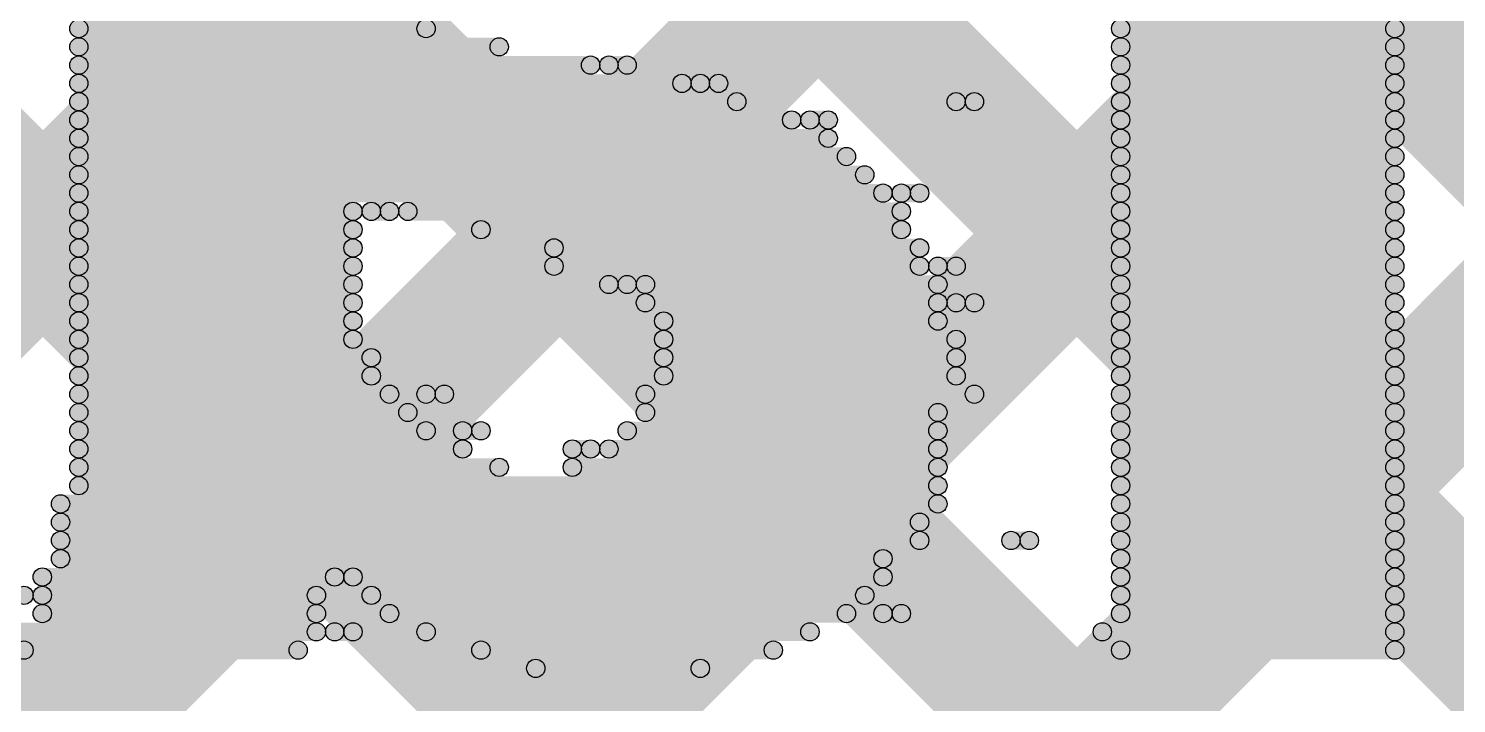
# Model space of a CAD drawing. Header units: millimetres. Extents: x 0 to 5.55, y 0 to 1.02.
# Drawn here: x 3.7992 to 3.8774, y 0.4141 to 0.451 of the extents above; entities that cross this region are included whole.
import ezdxf

# ---------------------------------------------------------------- set-up
doc = ezdxf.new("R2010")
doc.units = ezdxf.units.MM
doc.header["$MEASUREMENT"] = 0
for name, color, linetype in [('BottomLayer', 5, 'Continuous'), ('BottomOverlay', 54, 'Continuous'), ('TopLayer', 1, 'Continuous')]:
    doc.layers.add(name, color=color, linetype=linetype)

msp = doc.modelspace()

# ---------------------------------------------------------------- hatches: boundary and pattern name
at = {"layer": 'BottomLayer'}
for points in [[(3.27028, 0.992172), (3.275937, 0.997828), (3.976437, 0.297328), (3.97078, 0.291672)], [(3.298564, 0.992172), (3.304221, 0.997828), (4.004721, 0.297328), (3.999064, 0.291672)], [(3.326848, 0.992172), (3.332505, 0.997828), (4.033005, 0.297328), (4.027348, 0.291672)], [(3.657576, 0.291672), (3.651919, 0.297328), (4.352419, 0.997828), (4.358076, 0.992172)], [(3.68586, 0.291672), (3.680203, 0.297328), (4.380703, 0.997828), (4.38636, 0.992172)], [(3.714144, 0.291672), (3.708487, 0.297328), (4.408987, 0.997828), (4.414644, 0.992172)], [(3.742429, 0.291672), (3.736772, 0.297328), (4.437272, 0.997828), (4.442929, 0.992172)], [(3.485172, 0.748995), (3.490828, 0.754652), (3.948152, 0.297328), (3.942495, 0.291672)], [(3.485172, 0.720711), (3.490828, 0.726368), (3.919868, 0.297328), (3.914211, 0.291672)]]:
    msp.add_hatch(color=5, dxfattribs=at).paths.add_polyline_path(points)
at = {"layer": 'BottomOverlay'}
h = msp.add_hatch(color=54, dxfattribs=at)
edge = h.paths.add_edge_path()
edge.add_arc((3.802, 0.451), 0.0005, 0, 360)
for points in [[(3.802, 0.4505), (3.802, 0.4515), (3.821, 0.4515), (3.821, 0.4505)], [(3.859, 0.4505), (3.859, 0.4515), (3.874, 0.4515), (3.874, 0.4505)], [(3.802, 0.4495), (3.802, 0.4505), (3.825, 0.4505), (3.825, 0.4495)], [(3.859, 0.4495), (3.859, 0.4505), (3.874, 0.4505), (3.874, 0.4495)], [(3.802, 0.4485), (3.802, 0.4495), (3.83, 0.4495), (3.83, 0.4485)], [(3.831, 0.4485), (3.831, 0.4495), (3.832, 0.4495), (3.832, 0.4485)], [(3.859, 0.4485), (3.859, 0.4495), (3.874, 0.4495), (3.874, 0.4485)], [(3.802, 0.4475), (3.802, 0.4485), (3.835, 0.4485), (3.835, 0.4475)], [(3.836, 0.4475), (3.836, 0.4485), (3.837, 0.4485), (3.837, 0.4475)], [(3.859, 0.4475), (3.859, 0.4485), (3.874, 0.4485), (3.874, 0.4475)], [(3.802, 0.4465), (3.802, 0.4475), (3.838, 0.4475), (3.838, 0.4465)], [(3.85, 0.4465), (3.85, 0.4475), (3.851, 0.4475), (3.851, 0.4465)], [(3.859, 0.4465), (3.859, 0.4475), (3.874, 0.4475), (3.874, 0.4465)], [(3.802, 0.4455), (3.802, 0.4465), (3.841, 0.4465), (3.841, 0.4455)], [(3.842, 0.4455), (3.842, 0.4465), (3.843, 0.4465), (3.843, 0.4455)], [(3.859, 0.4455), (3.859, 0.4465), (3.874, 0.4465), (3.874, 0.4455)], [(3.802, 0.4445), (3.802, 0.4455), (3.843, 0.4455), (3.843, 0.4445)], [(3.859, 0.4445), (3.859, 0.4455), (3.874, 0.4455), (3.874, 0.4445)], [(3.802, 0.4435), (3.802, 0.4445), (3.844, 0.4445), (3.844, 0.4435)], [(3.859, 0.4435), (3.859, 0.4445), (3.874, 0.4445), (3.874, 0.4435)], [(3.802, 0.4425), (3.802, 0.4435), (3.845, 0.4435), (3.845, 0.4425)], [(3.859, 0.4425), (3.859, 0.4435), (3.874, 0.4435), (3.874, 0.4425)], [(3.802, 0.4415), (3.802, 0.4425), (3.846, 0.4425), (3.846, 0.4415)], [(3.847, 0.4415), (3.847, 0.4425), (3.848, 0.4425), (3.848, 0.4415)], [(3.859, 0.4415), (3.859, 0.4425), (3.874, 0.4425), (3.874, 0.4415)], [(3.802, 0.4405), (3.802, 0.4415), (3.817, 0.4415), (3.817, 0.4405)], [(3.818, 0.4405), (3.818, 0.4415), (3.819, 0.4415), (3.819, 0.4405)], [(3.82, 0.4405), (3.82, 0.4415), (3.847, 0.4415), (3.847, 0.4405)], [(3.859, 0.4405), (3.859, 0.4415), (3.874, 0.4415), (3.874, 0.4405)], [(3.802, 0.4395), (3.802, 0.4405), (3.817, 0.4405), (3.817, 0.4395)], [(3.824, 0.4395), (3.824, 0.4405), (3.847, 0.4405), (3.847, 0.4395)], [(3.859, 0.4395), (3.859, 0.4405), (3.874, 0.4405), (3.874, 0.4395)], [(3.802, 0.4385), (3.802, 0.4395), (3.817, 0.4395), (3.817, 0.4385)], [(3.828, 0.4385), (3.828, 0.4395), (3.848, 0.4395), (3.848, 0.4385)], [(3.859, 0.4385), (3.859, 0.4395), (3.874, 0.4395), (3.874, 0.4385)], [(3.802, 0.4375), (3.802, 0.4385), (3.817, 0.4385), (3.817, 0.4375)], [(3.828, 0.4375), (3.828, 0.4385), (3.848, 0.4385), (3.848, 0.4375)], [(3.849, 0.4375), (3.849, 0.4385), (3.85, 0.4385), (3.85, 0.4375)], [(3.859, 0.4375), (3.859, 0.4385), (3.874, 0.4385), (3.874, 0.4375)], [(3.802, 0.4365), (3.802, 0.4375), (3.817, 0.4375), (3.817, 0.4365)], [(3.831, 0.4365), (3.831, 0.4375), (3.832, 0.4375), (3.832, 0.4365)], [(3.833, 0.4365), (3.833, 0.4375), (3.849, 0.4375), (3.849, 0.4365)], [(3.859, 0.4365), (3.859, 0.4375), (3.874, 0.4375), (3.874, 0.4365)], [(3.802, 0.4355), (3.802, 0.4365), (3.817, 0.4365), (3.817, 0.4355)], [(3.833, 0.4355), (3.833, 0.4365), (3.849, 0.4365), (3.849, 0.4355)], [(3.85, 0.4355), (3.85, 0.4365), (3.851, 0.4365), (3.851, 0.4355)], [(3.859, 0.4355), (3.859, 0.4365), (3.874, 0.4365), (3.874, 0.4355)], [(3.802, 0.4345), (3.802, 0.4355), (3.817, 0.4355), (3.817, 0.4345)], [(3.834, 0.4345), (3.834, 0.4355), (3.849, 0.4355), (3.849, 0.4345)], [(3.859, 0.4345), (3.859, 0.4355), (3.874, 0.4355), (3.874, 0.4345)], [(3.802, 0.4335), (3.802, 0.4345), (3.817, 0.4345), (3.817, 0.4335)], [(3.834, 0.4335), (3.834, 0.4345), (3.85, 0.4345), (3.85, 0.4335)], [(3.859, 0.4335), (3.859, 0.4345), (3.874, 0.4345), (3.874, 0.4335)], [(3.802, 0.4325), (3.802, 0.4335), (3.818, 0.4335), (3.818, 0.4325)], [(3.834, 0.4325), (3.834, 0.4335), (3.85, 0.4335), (3.85, 0.4325)], [(3.859, 0.4325), (3.859, 0.4335), (3.874, 0.4335), (3.874, 0.4325)], [(3.802, 0.4315), (3.802, 0.4325), (3.818, 0.4325), (3.818, 0.4315)], [(3.834, 0.4315), (3.834, 0.4325), (3.85, 0.4325), (3.85, 0.4315)], [(3.859, 0.4315), (3.859, 0.4325), (3.874, 0.4325), (3.874, 0.4315)], [(3.802, 0.4305), (3.802, 0.4315), (3.819, 0.4315), (3.819, 0.4305)], [(3.821, 0.4305), (3.821, 0.4315), (3.822, 0.4315), (3.822, 0.4305)], [(3.833, 0.4305), (3.833, 0.4315), (3.851, 0.4315), (3.851, 0.4305)], [(3.859, 0.4305), (3.859, 0.4315), (3.874, 0.4315), (3.874, 0.4305)], [(3.802, 0.4295), (3.802, 0.4305), (3.82, 0.4305), (3.82, 0.4295)], [(3.833, 0.4295), (3.833, 0.4305), (3.849, 0.4305), (3.849, 0.4295)], [(3.859, 0.4295), (3.859, 0.4305), (3.874, 0.4305), (3.874, 0.4295)], [(3.802, 0.4285), (3.802, 0.4295), (3.821, 0.4295), (3.821, 0.4285)], [(3.823, 0.4285), (3.823, 0.4295), (3.824, 0.4295), (3.824, 0.4285)], [(3.832, 0.4285), (3.832, 0.4295), (3.849, 0.4295), (3.849, 0.4285)], [(3.859, 0.4285), (3.859, 0.4295), (3.874, 0.4295), (3.874, 0.4285)], [(3.802, 0.4275), (3.802, 0.4285), (3.823, 0.4285), (3.823, 0.4275)], [(3.829, 0.4275), (3.829, 0.4285), (3.83, 0.4285), (3.83, 0.4275)], [(3.831, 0.4275), (3.831, 0.4285), (3.849, 0.4285), (3.849, 0.4275)], [(3.859, 0.4275), (3.859, 0.4285), (3.874, 0.4285), (3.874, 0.4275)], [(3.802, 0.4265), (3.802, 0.4275), (3.825, 0.4275), (3.825, 0.4265)], [(3.829, 0.4265), (3.829, 0.4275), (3.849, 0.4275), (3.849, 0.4265)], [(3.859, 0.4265), (3.859, 0.4275), (3.874, 0.4275), (3.874, 0.4265)], [(3.802, 0.4255), (3.802, 0.4265), (3.849, 0.4265), (3.849, 0.4255)], [(3.859, 0.4255), (3.859, 0.4265), (3.874, 0.4265), (3.874, 0.4255)], [(3.801, 0.4245), (3.801, 0.4255), (3.849, 0.4255), (3.849, 0.4245)], [(3.859, 0.4245), (3.859, 0.4255), (3.874, 0.4255), (3.874, 0.4245)], [(3.801, 0.4235), (3.801, 0.4245), (3.848, 0.4245), (3.848, 0.4235)], [(3.859, 0.4235), (3.859, 0.4245), (3.874, 0.4245), (3.874, 0.4235)], [(3.801, 0.4225), (3.801, 0.4235), (3.848, 0.4235), (3.848, 0.4225)], [(3.853, 0.4225), (3.853, 0.4235), (3.854, 0.4235), (3.854, 0.4225)], [(3.859, 0.4225), (3.859, 0.4235), (3.874, 0.4235), (3.874, 0.4225)], [(3.801, 0.4215), (3.801, 0.4225), (3.846, 0.4225), (3.846, 0.4215)], [(3.859, 0.4215), (3.859, 0.4225), (3.874, 0.4225), (3.874, 0.4215)], [(3.8, 0.4205), (3.8, 0.4215), (3.816, 0.4215), (3.816, 0.4205)], [(3.817, 0.4205), (3.817, 0.4215), (3.846, 0.4215), (3.846, 0.4205)], [(3.859, 0.4205), (3.859, 0.4215), (3.874, 0.4215), (3.874, 0.4205)], [(3.8, 0.4195), (3.8, 0.4205), (3.815, 0.4205), (3.815, 0.4195)], [(3.818, 0.4195), (3.818, 0.4205), (3.845, 0.4205), (3.845, 0.4195)], [(3.859, 0.4195), (3.859, 0.4205), (3.874, 0.4205), (3.874, 0.4195)], [(3.8, 0.4185), (3.8, 0.4195), (3.815, 0.4195), (3.815, 0.4185)], [(3.819, 0.4185), (3.819, 0.4195), (3.844, 0.4195), (3.844, 0.4185)], [(3.846, 0.4185), (3.846, 0.4195), (3.847, 0.4195), (3.847, 0.4185)], [(3.859, 0.4185), (3.859, 0.4195), (3.874, 0.4195), (3.874, 0.4185)], [(3.798, 0.4175), (3.798, 0.4185), (3.815, 0.4185), (3.815, 0.4175)], [(3.816, 0.4175), (3.816, 0.4185), (3.817, 0.4185), (3.817, 0.4175)], [(3.821, 0.4175), (3.821, 0.4185), (3.842, 0.4185), (3.842, 0.4175)], [(3.858, 0.4175), (3.858, 0.4185), (3.874, 0.4185), (3.874, 0.4175)], [(3.799, 0.4165), (3.799, 0.4175), (3.814, 0.4175), (3.814, 0.4165)], [(3.824, 0.4165), (3.824, 0.4175), (3.84, 0.4175), (3.84, 0.4165)], [(3.859, 0.4165), (3.859, 0.4175), (3.874, 0.4175), (3.874, 0.4165)], [(3.827, 0.4155), (3.827, 0.4165), (3.836, 0.4165), (3.836, 0.4155)]]:
    msp.add_hatch(color=54, dxfattribs=at).paths.add_polyline_path(points)
h = msp.add_hatch(color=54, dxfattribs=at)
edge = h.paths.add_edge_path()
edge.add_arc((3.821, 0.451), 0.0005, 0, 360)
h = msp.add_hatch(color=54, dxfattribs=at)
edge = h.paths.add_edge_path()
edge.add_arc((3.859, 0.451), 0.0005, 0, 360)
h = msp.add_hatch(color=54, dxfattribs=at)
edge = h.paths.add_edge_path()
edge.add_arc((3.874, 0.451), 0.0005, 0, 360)
h = msp.add_hatch(color=54, dxfattribs=at)
edge = h.paths.add_edge_path()
edge.add_arc((3.802, 0.45), 0.0005, 0, 360)
h = msp.add_hatch(color=54, dxfattribs=at)
edge = h.paths.add_edge_path()
edge.add_arc((3.825, 0.45), 0.0005, 0, 360)
h = msp.add_hatch(color=54, dxfattribs=at)
edge = h.paths.add_edge_path()
edge.add_arc((3.859, 0.45), 0.0005, 0, 360)
h = msp.add_hatch(color=54, dxfattribs=at)
edge = h.paths.add_edge_path()
edge.add_arc((3.874, 0.45), 0.0005, 0, 360)
h = msp.add_hatch(color=54, dxfattribs=at)
edge = h.paths.add_edge_path()
edge.add_arc((3.802, 0.449), 0.0005, 0, 360)
h = msp.add_hatch(color=54, dxfattribs=at)
edge = h.paths.add_edge_path()
edge.add_arc((3.83, 0.449), 0.0005, 0, 360)
h = msp.add_hatch(color=54, dxfattribs=at)
edge = h.paths.add_edge_path()
edge.add_arc((3.831, 0.449), 0.0005, 0, 360)
h = msp.add_hatch(color=54, dxfattribs=at)
edge = h.paths.add_edge_path()
edge.add_arc((3.832, 0.449), 0.0005, 0, 360)
h = msp.add_hatch(color=54, dxfattribs=at)
edge = h.paths.add_edge_path()
edge.add_arc((3.859, 0.449), 0.0005, 0, 360)
h = msp.add_hatch(color=54, dxfattribs=at)
edge = h.paths.add_edge_path()
edge.add_arc((3.874, 0.449), 0.0005, 0, 360)
h = msp.add_hatch(color=54, dxfattribs=at)
edge = h.paths.add_edge_path()
edge.add_arc((3.802, 0.448), 0.0005, 0, 360)
h = msp.add_hatch(color=54, dxfattribs=at)
edge = h.paths.add_edge_path()
edge.add_arc((3.835, 0.448), 0.0005, 0, 360)
h = msp.add_hatch(color=54, dxfattribs=at)
edge = h.paths.add_edge_path()
edge.add_arc((3.836, 0.448), 0.0005, 0, 360)
h = msp.add_hatch(color=54, dxfattribs=at)
edge = h.paths.add_edge_path()
edge.add_arc((3.837, 0.448), 0.0005, 0, 360)
h = msp.add_hatch(color=54, dxfattribs=at)
edge = h.paths.add_edge_path()
edge.add_arc((3.859, 0.448), 0.0005, 0, 360)
h = msp.add_hatch(color=54, dxfattribs=at)
edge = h.paths.add_edge_path()
edge.add_arc((3.874, 0.448), 0.0005, 0, 360)
h = msp.add_hatch(color=54, dxfattribs=at)
edge = h.paths.add_edge_path()
edge.add_arc((3.802, 0.447), 0.0005, 0, 360)
h = msp.add_hatch(color=54, dxfattribs=at)
edge = h.paths.add_edge_path()
edge.add_arc((3.838, 0.447), 0.0005, 0, 360)
h = msp.add_hatch(color=54, dxfattribs=at)
edge = h.paths.add_edge_path()
edge.add_arc((3.85, 0.447), 0.0005, 0, 360)
h = msp.add_hatch(color=54, dxfattribs=at)
edge = h.paths.add_edge_path()
edge.add_arc((3.851, 0.447), 0.0005, 0, 360)
h = msp.add_hatch(color=54, dxfattribs=at)
edge = h.paths.add_edge_path()
edge.add_arc((3.859, 0.447), 0.0005, 0, 360)
h = msp.add_hatch(color=54, dxfattribs=at)
edge = h.paths.add_edge_path()
edge.add_arc((3.874, 0.447), 0.0005, 0, 360)
h = msp.add_hatch(color=54, dxfattribs=at)
edge = h.paths.add_edge_path()
edge.add_arc((3.802, 0.446), 0.0005, 0, 360)
h = msp.add_hatch(color=54, dxfattribs=at)
edge = h.paths.add_edge_path()
edge.add_arc((3.841, 0.446), 0.0005, 0, 360)
h = msp.add_hatch(color=54, dxfattribs=at)
edge = h.paths.add_edge_path()
edge.add_arc((3.842, 0.446), 0.0005, 0, 360)
h = msp.add_hatch(color=54, dxfattribs=at)
edge = h.paths.add_edge_path()
edge.add_arc((3.843, 0.446), 0.0005, 0, 360)
h = msp.add_hatch(color=54, dxfattribs=at)
edge = h.paths.add_edge_path()
edge.add_arc((3.859, 0.446), 0.0005, 0, 360)
h = msp.add_hatch(color=54, dxfattribs=at)
edge = h.paths.add_edge_path()
edge.add_arc((3.874, 0.446), 0.0005, 0, 360)
h = msp.add_hatch(color=54, dxfattribs=at)
edge = h.paths.add_edge_path()
edge.add_arc((3.802, 0.445), 0.0005, 0, 360)
h = msp.add_hatch(color=54, dxfattribs=at)
edge = h.paths.add_edge_path()
edge.add_arc((3.843, 0.445), 0.0005, 0, 360)
h = msp.add_hatch(color=54, dxfattribs=at)
edge = h.paths.add_edge_path()
edge.add_arc((3.859, 0.445), 0.0005, 0, 360)
h = msp.add_hatch(color=54, dxfattribs=at)
edge = h.paths.add_edge_path()
edge.add_arc((3.874, 0.445), 0.0005, 0, 360)
h = msp.add_hatch(color=54, dxfattribs=at)
edge = h.paths.add_edge_path()
edge.add_arc((3.802, 0.444), 0.0005, 0, 360)
h = msp.add_hatch(color=54, dxfattribs=at)
edge = h.paths.add_edge_path()
edge.add_arc((3.844, 0.444), 0.0005, 0, 360)
h = msp.add_hatch(color=54, dxfattribs=at)
edge = h.paths.add_edge_path()
edge.add_arc((3.859, 0.444), 0.0005, 0, 360)
h = msp.add_hatch(color=54, dxfattribs=at)
edge = h.paths.add_edge_path()
edge.add_arc((3.874, 0.444), 0.0005, 0, 360)
h = msp.add_hatch(color=54, dxfattribs=at)
edge = h.paths.add_edge_path()
edge.add_arc((3.802, 0.443), 0.0005, 0, 360)
h = msp.add_hatch(color=54, dxfattribs=at)
edge = h.paths.add_edge_path()
edge.add_arc((3.845, 0.443), 0.0005, 0, 360)
h = msp.add_hatch(color=54, dxfattribs=at)
edge = h.paths.add_edge_path()
edge.add_arc((3.859, 0.443), 0.0005, 0, 360)
h = msp.add_hatch(color=54, dxfattribs=at)
edge = h.paths.add_edge_path()
edge.add_arc((3.874, 0.443), 0.0005, 0, 360)
h = msp.add_hatch(color=54, dxfattribs=at)
edge = h.paths.add_edge_path()
edge.add_arc((3.802, 0.442), 0.0005, 0, 360)
h = msp.add_hatch(color=54, dxfattribs=at)
edge = h.paths.add_edge_path()
edge.add_arc((3.846, 0.442), 0.0005, 0, 360)
h = msp.add_hatch(color=54, dxfattribs=at)
edge = h.paths.add_edge_path()
edge.add_arc((3.847, 0.442), 0.0005, 0, 360)
h = msp.add_hatch(color=54, dxfattribs=at)
edge = h.paths.add_edge_path()
edge.add_arc((3.848, 0.442), 0.0005, 0, 360)
h = msp.add_hatch(color=54, dxfattribs=at)
edge = h.paths.add_edge_path()
edge.add_arc((3.859, 0.442), 0.0005, 0, 360)
h = msp.add_hatch(color=54, dxfattribs=at)
edge = h.paths.add_edge_path()
edge.add_arc((3.874, 0.442), 0.0005, 0, 360)
h = msp.add_hatch(color=54, dxfattribs=at)
edge = h.paths.add_edge_path()
edge.add_arc((3.802, 0.441), 0.0005, 0, 360)
h = msp.add_hatch(color=54, dxfattribs=at)
edge = h.paths.add_edge_path()
edge.add_arc((3.817, 0.441), 0.0005, 0, 360)
h = msp.add_hatch(color=54, dxfattribs=at)
edge = h.paths.add_edge_path()
edge.add_arc((3.818, 0.441), 0.0005, 0, 360)
h = msp.add_hatch(color=54, dxfattribs=at)
edge = h.paths.add_edge_path()
edge.add_arc((3.819, 0.441), 0.0005, 0, 360)
h = msp.add_hatch(color=54, dxfattribs=at)
edge = h.paths.add_edge_path()
edge.add_arc((3.82, 0.441), 0.0005, 0, 360)
h = msp.add_hatch(color=54, dxfattribs=at)
edge = h.paths.add_edge_path()
edge.add_arc((3.847, 0.441), 0.0005, 0, 360)
h = msp.add_hatch(color=54, dxfattribs=at)
edge = h.paths.add_edge_path()
edge.add_arc((3.859, 0.441), 0.0005, 0, 360)
h = msp.add_hatch(color=54, dxfattribs=at)
edge = h.paths.add_edge_path()
edge.add_arc((3.874, 0.441), 0.0005, 0, 360)
h = msp.add_hatch(color=54, dxfattribs=at)
edge = h.paths.add_edge_path()
edge.add_arc((3.802, 0.44), 0.0005, 0, 360)
h = msp.add_hatch(color=54, dxfattribs=at)
edge = h.paths.add_edge_path()
edge.add_arc((3.817, 0.44), 0.0005, 0, 360)
h = msp.add_hatch(color=54, dxfattribs=at)
edge = h.paths.add_edge_path()
edge.add_arc((3.824, 0.44), 0.0005, 0, 360)
h = msp.add_hatch(color=54, dxfattribs=at)
edge = h.paths.add_edge_path()
edge.add_arc((3.847, 0.44), 0.0005, 0, 360)
h = msp.add_hatch(color=54, dxfattribs=at)
edge = h.paths.add_edge_path()
edge.add_arc((3.859, 0.44), 0.0005, 0, 360)
h = msp.add_hatch(color=54, dxfattribs=at)
edge = h.paths.add_edge_path()
edge.add_arc((3.874, 0.44), 0.0005, 0, 360)
h = msp.add_hatch(color=54, dxfattribs=at)
edge = h.paths.add_edge_path()
edge.add_arc((3.802, 0.439), 0.0005, 0, 360)
h = msp.add_hatch(color=54, dxfattribs=at)
edge = h.paths.add_edge_path()
edge.add_arc((3.817, 0.439), 0.0005, 0, 360)
h = msp.add_hatch(color=54, dxfattribs=at)
edge = h.paths.add_edge_path()
edge.add_arc((3.828, 0.439), 0.0005, 0, 360)
h = msp.add_hatch(color=54, dxfattribs=at)
edge = h.paths.add_edge_path()
edge.add_arc((3.848, 0.439), 0.0005, 0, 360)
h = msp.add_hatch(color=54, dxfattribs=at)
edge = h.paths.add_edge_path()
edge.add_arc((3.859, 0.439), 0.0005, 0, 360)
h = msp.add_hatch(color=54, dxfattribs=at)
edge = h.paths.add_edge_path()
edge.add_arc((3.874, 0.439), 0.0005, 0, 360)
h = msp.add_hatch(color=54, dxfattribs=at)
edge = h.paths.add_edge_path()
edge.add_arc((3.802, 0.438), 0.0005, 0, 360)
h = msp.add_hatch(color=54, dxfattribs=at)
edge = h.paths.add_edge_path()
edge.add_arc((3.817, 0.438), 0.0005, 0, 360)
h = msp.add_hatch(color=54, dxfattribs=at)
edge = h.paths.add_edge_path()
edge.add_arc((3.828, 0.438), 0.0005, 0, 360)
h = msp.add_hatch(color=54, dxfattribs=at)
edge = h.paths.add_edge_path()
edge.add_arc((3.848, 0.438), 0.0005, 0, 360)
h = msp.add_hatch(color=54, dxfattribs=at)
edge = h.paths.add_edge_path()
edge.add_arc((3.849, 0.438), 0.0005, 0, 360)
h = msp.add_hatch(color=54, dxfattribs=at)
edge = h.paths.add_edge_path()
edge.add_arc((3.85, 0.438), 0.0005, 0, 360)
h = msp.add_hatch(color=54, dxfattribs=at)
edge = h.paths.add_edge_path()
edge.add_arc((3.859, 0.438), 0.0005, 0, 360)
h = msp.add_hatch(color=54, dxfattribs=at)
edge = h.paths.add_edge_path()
edge.add_arc((3.874, 0.438), 0.0005, 0, 360)
h = msp.add_hatch(color=54, dxfattribs=at)
edge = h.paths.add_edge_path()
edge.add_arc((3.802, 0.437), 0.0005, 0, 360)
h = msp.add_hatch(color=54, dxfattribs=at)
edge = h.paths.add_edge_path()
edge.add_arc((3.817, 0.437), 0.0005, 0, 360)
h = msp.add_hatch(color=54, dxfattribs=at)
edge = h.paths.add_edge_path()
edge.add_arc((3.831, 0.437), 0.0005, 0, 360)
h = msp.add_hatch(color=54, dxfattribs=at)
edge = h.paths.add_edge_path()
edge.add_arc((3.832, 0.437), 0.0005, 0, 360)
h = msp.add_hatch(color=54, dxfattribs=at)
edge = h.paths.add_edge_path()
edge.add_arc((3.833, 0.437), 0.0005, 0, 360)
h = msp.add_hatch(color=54, dxfattribs=at)
edge = h.paths.add_edge_path()
edge.add_arc((3.849, 0.437), 0.0005, 0, 360)
h = msp.add_hatch(color=54, dxfattribs=at)
edge = h.paths.add_edge_path()
edge.add_arc((3.859, 0.437), 0.0005, 0, 360)
h = msp.add_hatch(color=54, dxfattribs=at)
edge = h.paths.add_edge_path()
edge.add_arc((3.874, 0.437), 0.0005, 0, 360)
h = msp.add_hatch(color=54, dxfattribs=at)
edge = h.paths.add_edge_path()
edge.add_arc((3.802, 0.436), 0.0005, 0, 360)
h = msp.add_hatch(color=54, dxfattribs=at)
edge = h.paths.add_edge_path()
edge.add_arc((3.817, 0.436), 0.0005, 0, 360)
h = msp.add_hatch(color=54, dxfattribs=at)
edge = h.paths.add_edge_path()
edge.add_arc((3.833, 0.436), 0.0005, 0, 360)
h = msp.add_hatch(color=54, dxfattribs=at)
edge = h.paths.add_edge_path()
edge.add_arc((3.849, 0.436), 0.0005, 0, 360)
h = msp.add_hatch(color=54, dxfattribs=at)
edge = h.paths.add_edge_path()
edge.add_arc((3.85, 0.436), 0.0005, 0, 360)
h = msp.add_hatch(color=54, dxfattribs=at)
edge = h.paths.add_edge_path()
edge.add_arc((3.851, 0.436), 0.0005, 0, 360)
h = msp.add_hatch(color=54, dxfattribs=at)
edge = h.paths.add_edge_path()
edge.add_arc((3.859, 0.436), 0.0005, 0, 360)
h = msp.add_hatch(color=54, dxfattribs=at)
edge = h.paths.add_edge_path()
edge.add_arc((3.874, 0.436), 0.0005, 0, 360)
h = msp.add_hatch(color=54, dxfattribs=at)
edge = h.paths.add_edge_path()
edge.add_arc((3.802, 0.435), 0.0005, 0, 360)
h = msp.add_hatch(color=54, dxfattribs=at)
edge = h.paths.add_edge_path()
edge.add_arc((3.817, 0.435), 0.0005, 0, 360)
h = msp.add_hatch(color=54, dxfattribs=at)
edge = h.paths.add_edge_path()
edge.add_arc((3.834, 0.435), 0.0005, 0, 360)
h = msp.add_hatch(color=54, dxfattribs=at)
edge = h.paths.add_edge_path()
edge.add_arc((3.849, 0.435), 0.0005, 0, 360)
h = msp.add_hatch(color=54, dxfattribs=at)
edge = h.paths.add_edge_path()
edge.add_arc((3.859, 0.435), 0.0005, 0, 360)
h = msp.add_hatch(color=54, dxfattribs=at)
edge = h.paths.add_edge_path()
edge.add_arc((3.874, 0.435), 0.0005, 0, 360)
h = msp.add_hatch(color=54, dxfattribs=at)
edge = h.paths.add_edge_path()
edge.add_arc((3.802, 0.434), 0.0005, 0, 360)
h = msp.add_hatch(color=54, dxfattribs=at)
edge = h.paths.add_edge_path()
edge.add_arc((3.817, 0.434), 0.0005, 0, 360)
h = msp.add_hatch(color=54, dxfattribs=at)
edge = h.paths.add_edge_path()
edge.add_arc((3.834, 0.434), 0.0005, 0, 360)
h = msp.add_hatch(color=54, dxfattribs=at)
edge = h.paths.add_edge_path()
edge.add_arc((3.85, 0.434), 0.0005, 0, 360)
h = msp.add_hatch(color=54, dxfattribs=at)
edge = h.paths.add_edge_path()
edge.add_arc((3.859, 0.434), 0.0005, 0, 360)
h = msp.add_hatch(color=54, dxfattribs=at)
edge = h.paths.add_edge_path()
edge.add_arc((3.874, 0.434), 0.0005, 0, 360)
h = msp.add_hatch(color=54, dxfattribs=at)
edge = h.paths.add_edge_path()
edge.add_arc((3.802, 0.433), 0.0005, 0, 360)
h = msp.add_hatch(color=54, dxfattribs=at)
edge = h.paths.add_edge_path()
edge.add_arc((3.818, 0.433), 0.0005, 0, 360)
h = msp.add_hatch(color=54, dxfattribs=at)
edge = h.paths.add_edge_path()
edge.add_arc((3.834, 0.433), 0.0005, 0, 360)
h = msp.add_hatch(color=54, dxfattribs=at)
edge = h.paths.add_edge_path()
edge.add_arc((3.85, 0.433), 0.0005, 0, 360)
h = msp.add_hatch(color=54, dxfattribs=at)
edge = h.paths.add_edge_path()
edge.add_arc((3.859, 0.433), 0.0005, 0, 360)
h = msp.add_hatch(color=54, dxfattribs=at)
edge = h.paths.add_edge_path()
edge.add_arc((3.874, 0.433), 0.0005, 0, 360)
h = msp.add_hatch(color=54, dxfattribs=at)
edge = h.paths.add_edge_path()
edge.add_arc((3.802, 0.432), 0.0005, 0, 360)
h = msp.add_hatch(color=54, dxfattribs=at)
edge = h.paths.add_edge_path()
edge.add_arc((3.818, 0.432), 0.0005, 0, 360)
h = msp.add_hatch(color=54, dxfattribs=at)
edge = h.paths.add_edge_path()
edge.add_arc((3.834, 0.432), 0.0005, 0, 360)
h = msp.add_hatch(color=54, dxfattribs=at)
edge = h.paths.add_edge_path()
edge.add_arc((3.85, 0.432), 0.0005, 0, 360)
h = msp.add_hatch(color=54, dxfattribs=at)
edge = h.paths.add_edge_path()
edge.add_arc((3.859, 0.432), 0.0005, 0, 360)
h = msp.add_hatch(color=54, dxfattribs=at)
edge = h.paths.add_edge_path()
edge.add_arc((3.874, 0.432), 0.0005, 0, 360)
h = msp.add_hatch(color=54, dxfattribs=at)
edge = h.paths.add_edge_path()
edge.add_arc((3.802, 0.431), 0.0005, 0, 360)
h = msp.add_hatch(color=54, dxfattribs=at)
edge = h.paths.add_edge_path()
edge.add_arc((3.819, 0.431), 0.0005, 0, 360)
h = msp.add_hatch(color=54, dxfattribs=at)
edge = h.paths.add_edge_path()
edge.add_arc((3.821, 0.431), 0.0005, 0, 360)
h = msp.add_hatch(color=54, dxfattribs=at)
edge = h.paths.add_edge_path()
edge.add_arc((3.822, 0.431), 0.0005, 0, 360)
h = msp.add_hatch(color=54, dxfattribs=at)
edge = h.paths.add_edge_path()
edge.add_arc((3.833, 0.431), 0.0005, 0, 360)
h = msp.add_hatch(color=54, dxfattribs=at)
edge = h.paths.add_edge_path()
edge.add_arc((3.851, 0.431), 0.0005, 0, 360)
h = msp.add_hatch(color=54, dxfattribs=at)
edge = h.paths.add_edge_path()
edge.add_arc((3.859, 0.431), 0.0005, 0, 360)
h = msp.add_hatch(color=54, dxfattribs=at)
edge = h.paths.add_edge_path()
edge.add_arc((3.874, 0.431), 0.0005, 0, 360)
h = msp.add_hatch(color=54, dxfattribs=at)
edge = h.paths.add_edge_path()
edge.add_arc((3.802, 0.43), 0.0005, 0, 360)
h = msp.add_hatch(color=54, dxfattribs=at)
edge = h.paths.add_edge_path()
edge.add_arc((3.82, 0.43), 0.0005, 0, 360)
h = msp.add_hatch(color=54, dxfattribs=at)
edge = h.paths.add_edge_path()
edge.add_arc((3.833, 0.43), 0.0005, 0, 360)
h = msp.add_hatch(color=54, dxfattribs=at)
edge = h.paths.add_edge_path()
edge.add_arc((3.849, 0.43), 0.0005, 0, 360)
h = msp.add_hatch(color=54, dxfattribs=at)
edge = h.paths.add_edge_path()
edge.add_arc((3.859, 0.43), 0.0005, 0, 360)
h = msp.add_hatch(color=54, dxfattribs=at)
edge = h.paths.add_edge_path()
edge.add_arc((3.874, 0.43), 0.0005, 0, 360)
h = msp.add_hatch(color=54, dxfattribs=at)
edge = h.paths.add_edge_path()
edge.add_arc((3.802, 0.429), 0.0005, 0, 360)
h = msp.add_hatch(color=54, dxfattribs=at)
edge = h.paths.add_edge_path()
edge.add_arc((3.821, 0.429), 0.0005, 0, 360)
h = msp.add_hatch(color=54, dxfattribs=at)
edge = h.paths.add_edge_path()
edge.add_arc((3.823, 0.429), 0.0005, 0, 360)
h = msp.add_hatch(color=54, dxfattribs=at)
edge = h.paths.add_edge_path()
edge.add_arc((3.824, 0.429), 0.0005, 0, 360)
h = msp.add_hatch(color=54, dxfattribs=at)
edge = h.paths.add_edge_path()
edge.add_arc((3.832, 0.429), 0.0005, 0, 360)
h = msp.add_hatch(color=54, dxfattribs=at)
edge = h.paths.add_edge_path()
edge.add_arc((3.849, 0.429), 0.0005, 0, 360)
h = msp.add_hatch(color=54, dxfattribs=at)
edge = h.paths.add_edge_path()
edge.add_arc((3.859, 0.429), 0.0005, 0, 360)
h = msp.add_hatch(color=54, dxfattribs=at)
edge = h.paths.add_edge_path()
edge.add_arc((3.874, 0.429), 0.0005, 0, 360)
h = msp.add_hatch(color=54, dxfattribs=at)
edge = h.paths.add_edge_path()
edge.add_arc((3.802, 0.428), 0.0005, 0, 360)
h = msp.add_hatch(color=54, dxfattribs=at)
edge = h.paths.add_edge_path()
edge.add_arc((3.823, 0.428), 0.0005, 0, 360)
h = msp.add_hatch(color=54, dxfattribs=at)
edge = h.paths.add_edge_path()
edge.add_arc((3.829, 0.428), 0.0005, 0, 360)
h = msp.add_hatch(color=54, dxfattribs=at)
edge = h.paths.add_edge_path()
edge.add_arc((3.83, 0.428), 0.0005, 0, 360)
h = msp.add_hatch(color=54, dxfattribs=at)
edge = h.paths.add_edge_path()
edge.add_arc((3.831, 0.428), 0.0005, 0, 360)
h = msp.add_hatch(color=54, dxfattribs=at)
edge = h.paths.add_edge_path()
edge.add_arc((3.849, 0.428), 0.0005, 0, 360)
h = msp.add_hatch(color=54, dxfattribs=at)
edge = h.paths.add_edge_path()
edge.add_arc((3.859, 0.428), 0.0005, 0, 360)
h = msp.add_hatch(color=54, dxfattribs=at)
edge = h.paths.add_edge_path()
edge.add_arc((3.874, 0.428), 0.0005, 0, 360)
h = msp.add_hatch(color=54, dxfattribs=at)
edge = h.paths.add_edge_path()
edge.add_arc((3.802, 0.427), 0.0005, 0, 360)
h = msp.add_hatch(color=54, dxfattribs=at)
edge = h.paths.add_edge_path()
edge.add_arc((3.825, 0.427), 0.0005, 0, 360)
h = msp.add_hatch(color=54, dxfattribs=at)
edge = h.paths.add_edge_path()
edge.add_arc((3.829, 0.427), 0.0005, 0, 360)
h = msp.add_hatch(color=54, dxfattribs=at)
edge = h.paths.add_edge_path()
edge.add_arc((3.849, 0.427), 0.0005, 0, 360)
h = msp.add_hatch(color=54, dxfattribs=at)
edge = h.paths.add_edge_path()
edge.add_arc((3.859, 0.427), 0.0005, 0, 360)
h = msp.add_hatch(color=54, dxfattribs=at)
edge = h.paths.add_edge_path()
edge.add_arc((3.874, 0.427), 0.0005, 0, 360)
h = msp.add_hatch(color=54, dxfattribs=at)
edge = h.paths.add_edge_path()
edge.add_arc((3.802, 0.426), 0.0005, 0, 360)
h = msp.add_hatch(color=54, dxfattribs=at)
edge = h.paths.add_edge_path()
edge.add_arc((3.849, 0.426), 0.0005, 0, 360)
h = msp.add_hatch(color=54, dxfattribs=at)
edge = h.paths.add_edge_path()
edge.add_arc((3.859, 0.426), 0.0005, 0, 360)
h = msp.add_hatch(color=54, dxfattribs=at)
edge = h.paths.add_edge_path()
edge.add_arc((3.874, 0.426), 0.0005, 0, 360)
h = msp.add_hatch(color=54, dxfattribs=at)
edge = h.paths.add_edge_path()
edge.add_arc((3.801, 0.425), 0.0005, 0, 360)
h = msp.add_hatch(color=54, dxfattribs=at)
edge = h.paths.add_edge_path()
edge.add_arc((3.849, 0.425), 0.0005, 0, 360)
h = msp.add_hatch(color=54, dxfattribs=at)
edge = h.paths.add_edge_path()
edge.add_arc((3.859, 0.425), 0.0005, 0, 360)
h = msp.add_hatch(color=54, dxfattribs=at)
edge = h.paths.add_edge_path()
edge.add_arc((3.874, 0.425), 0.0005, 0, 360)
h = msp.add_hatch(color=54, dxfattribs=at)
edge = h.paths.add_edge_path()
edge.add_arc((3.801, 0.424), 0.0005, 0, 360)
h = msp.add_hatch(color=54, dxfattribs=at)
edge = h.paths.add_edge_path()
edge.add_arc((3.848, 0.424), 0.0005, 0, 360)
h = msp.add_hatch(color=54, dxfattribs=at)
edge = h.paths.add_edge_path()
edge.add_arc((3.859, 0.424), 0.0005, 0, 360)
h = msp.add_hatch(color=54, dxfattribs=at)
edge = h.paths.add_edge_path()
edge.add_arc((3.874, 0.424), 0.0005, 0, 360)
h = msp.add_hatch(color=54, dxfattribs=at)
edge = h.paths.add_edge_path()
edge.add_arc((3.801, 0.423), 0.0005, 0, 360)
h = msp.add_hatch(color=54, dxfattribs=at)
edge = h.paths.add_edge_path()
edge.add_arc((3.848, 0.423), 0.0005, 0, 360)
h = msp.add_hatch(color=54, dxfattribs=at)
edge = h.paths.add_edge_path()
edge.add_arc((3.853, 0.423), 0.0005, 0, 360)
h = msp.add_hatch(color=54, dxfattribs=at)
edge = h.paths.add_edge_path()
edge.add_arc((3.854, 0.423), 0.0005, 0, 360)
h = msp.add_hatch(color=54, dxfattribs=at)
edge = h.paths.add_edge_path()
edge.add_arc((3.859, 0.423), 0.0005, 0, 360)
h = msp.add_hatch(color=54, dxfattribs=at)
edge = h.paths.add_edge_path()
edge.add_arc((3.874, 0.423), 0.0005, 0, 360)
h = msp.add_hatch(color=54, dxfattribs=at)
edge = h.paths.add_edge_path()
edge.add_arc((3.801, 0.422), 0.0005, 0, 360)
h = msp.add_hatch(color=54, dxfattribs=at)
edge = h.paths.add_edge_path()
edge.add_arc((3.846, 0.422), 0.0005, 0, 360)
h = msp.add_hatch(color=54, dxfattribs=at)
edge = h.paths.add_edge_path()
edge.add_arc((3.859, 0.422), 0.0005, 0, 360)
h = msp.add_hatch(color=54, dxfattribs=at)
edge = h.paths.add_edge_path()
edge.add_arc((3.874, 0.422), 0.0005, 0, 360)
h = msp.add_hatch(color=54, dxfattribs=at)
edge = h.paths.add_edge_path()
edge.add_arc((3.8, 0.421), 0.0005, 0, 360)
h = msp.add_hatch(color=54, dxfattribs=at)
edge = h.paths.add_edge_path()
edge.add_arc((3.816, 0.421), 0.0005, 0, 360)
h = msp.add_hatch(color=54, dxfattribs=at)
edge = h.paths.add_edge_path()
edge.add_arc((3.817, 0.421), 0.0005, 0, 360)
h = msp.add_hatch(color=54, dxfattribs=at)
edge = h.paths.add_edge_path()
edge.add_arc((3.846, 0.421), 0.0005, 0, 360)
h = msp.add_hatch(color=54, dxfattribs=at)
edge = h.paths.add_edge_path()
edge.add_arc((3.859, 0.421), 0.0005, 0, 360)
h = msp.add_hatch(color=54, dxfattribs=at)
edge = h.paths.add_edge_path()
edge.add_arc((3.874, 0.421), 0.0005, 0, 360)
h = msp.add_hatch(color=54, dxfattribs=at)
edge = h.paths.add_edge_path()
edge.add_arc((3.799, 0.42), 0.0005, 0, 360)
h = msp.add_hatch(color=54, dxfattribs=at)
edge = h.paths.add_edge_path()
edge.add_arc((3.8, 0.42), 0.0005, 0, 360)
h = msp.add_hatch(color=54, dxfattribs=at)
edge = h.paths.add_edge_path()
edge.add_arc((3.815, 0.42), 0.0005, 0, 360)
h = msp.add_hatch(color=54, dxfattribs=at)
edge = h.paths.add_edge_path()
edge.add_arc((3.818, 0.42), 0.0005, 0, 360)
h = msp.add_hatch(color=54, dxfattribs=at)
edge = h.paths.add_edge_path()
edge.add_arc((3.845, 0.42), 0.0005, 0, 360)
h = msp.add_hatch(color=54, dxfattribs=at)
edge = h.paths.add_edge_path()
edge.add_arc((3.859, 0.42), 0.0005, 0, 360)
h = msp.add_hatch(color=54, dxfattribs=at)
edge = h.paths.add_edge_path()
edge.add_arc((3.874, 0.42), 0.0005, 0, 360)
h = msp.add_hatch(color=54, dxfattribs=at)
edge = h.paths.add_edge_path()
edge.add_arc((3.8, 0.419), 0.0005, 0, 360)
h = msp.add_hatch(color=54, dxfattribs=at)
edge = h.paths.add_edge_path()
edge.add_arc((3.815, 0.419), 0.0005, 0, 360)
h = msp.add_hatch(color=54, dxfattribs=at)
edge = h.paths.add_edge_path()
edge.add_arc((3.819, 0.419), 0.0005, 0, 360)
h = msp.add_hatch(color=54, dxfattribs=at)
edge = h.paths.add_edge_path()
edge.add_arc((3.844, 0.419), 0.0005, 0, 360)
h = msp.add_hatch(color=54, dxfattribs=at)
edge = h.paths.add_edge_path()
edge.add_arc((3.846, 0.419), 0.0005, 0, 360)
h = msp.add_hatch(color=54, dxfattribs=at)
edge = h.paths.add_edge_path()
edge.add_arc((3.847, 0.419), 0.0005, 0, 360)
h = msp.add_hatch(color=54, dxfattribs=at)
edge = h.paths.add_edge_path()
edge.add_arc((3.859, 0.419), 0.0005, 0, 360)
h = msp.add_hatch(color=54, dxfattribs=at)
edge = h.paths.add_edge_path()
edge.add_arc((3.874, 0.419), 0.0005, 0, 360)
h = msp.add_hatch(color=54, dxfattribs=at)
edge = h.paths.add_edge_path()
edge.add_arc((3.815, 0.418), 0.0005, 0, 360)
h = msp.add_hatch(color=54, dxfattribs=at)
edge = h.paths.add_edge_path()
edge.add_arc((3.816, 0.418), 0.0005, 0, 360)
h = msp.add_hatch(color=54, dxfattribs=at)
edge = h.paths.add_edge_path()
edge.add_arc((3.817, 0.418), 0.0005, 0, 360)
h = msp.add_hatch(color=54, dxfattribs=at)
edge = h.paths.add_edge_path()
edge.add_arc((3.821, 0.418), 0.0005, 0, 360)
h = msp.add_hatch(color=54, dxfattribs=at)
edge = h.paths.add_edge_path()
edge.add_arc((3.842, 0.418), 0.0005, 0, 360)
h = msp.add_hatch(color=54, dxfattribs=at)
edge = h.paths.add_edge_path()
edge.add_arc((3.858, 0.418), 0.0005, 0, 360)
h = msp.add_hatch(color=54, dxfattribs=at)
edge = h.paths.add_edge_path()
edge.add_arc((3.874, 0.418), 0.0005, 0, 360)
h = msp.add_hatch(color=54, dxfattribs=at)
edge = h.paths.add_edge_path()
edge.add_arc((3.799, 0.417), 0.0005, 0, 360)
h = msp.add_hatch(color=54, dxfattribs=at)
edge = h.paths.add_edge_path()
edge.add_arc((3.814, 0.417), 0.0005, 0, 360)
h = msp.add_hatch(color=54, dxfattribs=at)
edge = h.paths.add_edge_path()
edge.add_arc((3.824, 0.417), 0.0005, 0, 360)
h = msp.add_hatch(color=54, dxfattribs=at)
edge = h.paths.add_edge_path()
edge.add_arc((3.84, 0.417), 0.0005, 0, 360)
h = msp.add_hatch(color=54, dxfattribs=at)
edge = h.paths.add_edge_path()
edge.add_arc((3.859, 0.417), 0.0005, 0, 360)
h = msp.add_hatch(color=54, dxfattribs=at)
edge = h.paths.add_edge_path()
edge.add_arc((3.874, 0.417), 0.0005, 0, 360)
h = msp.add_hatch(color=54, dxfattribs=at)
edge = h.paths.add_edge_path()
edge.add_arc((3.827, 0.416), 0.0005, 0, 360)
h = msp.add_hatch(color=54, dxfattribs=at)
edge = h.paths.add_edge_path()
edge.add_arc((3.836, 0.416), 0.0005, 0, 360)
at = {"layer": 'TopLayer'}
for points in [[(3.215143, 0.990739), (3.2208, 0.996396), (3.904868, 0.312328), (3.899211, 0.306672)], [(3.243428, 0.990739), (3.249085, 0.996396), (3.933152, 0.312328), (3.927495, 0.306672)], [(3.271712, 0.990739), (3.277369, 0.996396), (3.961437, 0.312328), (3.95578, 0.306672)], [(3.299996, 0.990739), (3.305653, 0.996396), (3.989721, 0.312328), (3.984064, 0.306672)], [(3.328281, 0.990739), (3.333938, 0.996396), (4.018005, 0.312328), (4.012348, 0.306672)], [(3.672576, 0.306672), (3.666919, 0.312328), (4.350987, 0.996396), (4.356643, 0.990739)], [(3.70086, 0.306672), (3.695203, 0.312328), (4.379271, 0.996396), (4.384928, 0.990739)], [(3.729144, 0.306672), (3.723487, 0.312328), (4.407555, 0.996396), (4.413212, 0.990739)], [(3.757429, 0.306672), (3.751772, 0.312328), (4.435839, 0.996396), (4.441496, 0.990739)]]:
    msp.add_hatch(color=1, dxfattribs=at).paths.add_polyline_path(points)

# ---------------------------------------------------------------- linework, layer by layer
at = {"layer": 'BottomOverlay'}
for centre in [(3.802, 0.451), (3.821, 0.451), (3.859, 0.451), (3.874, 0.451), (3.802, 0.45), (3.825, 0.45), (3.859, 0.45), (3.874, 0.45), (3.802, 0.449), (3.83, 0.449), (3.831, 0.449), (3.832, 0.449), (3.859, 0.449), (3.874, 0.449), (3.802, 0.448), (3.835, 0.448), (3.836, 0.448), (3.837, 0.448), (3.859, 0.448), (3.874, 0.448), (3.802, 0.447), (3.838, 0.447), (3.85, 0.447), (3.851, 0.447), (3.859, 0.447), (3.874, 0.447), (3.802, 0.446), (3.841, 0.446), (3.842, 0.446), (3.843, 0.446), (3.859, 0.446), (3.874, 0.446), (3.802, 0.445), (3.843, 0.445), (3.859, 0.445), (3.874, 0.445), (3.802, 0.444), (3.844, 0.444), (3.859, 0.444), (3.874, 0.444), (3.802, 0.443), (3.845, 0.443), (3.859, 0.443), (3.874, 0.443), (3.802, 0.442), (3.846, 0.442), (3.847, 0.442), (3.848, 0.442), (3.859, 0.442), (3.874, 0.442), (3.802, 0.441), (3.817, 0.441), (3.818, 0.441), (3.819, 0.441), (3.82, 0.441), (3.847, 0.441), (3.859, 0.441), (3.874, 0.441), (3.802, 0.44), (3.817, 0.44), (3.824, 0.44), (3.847, 0.44), (3.859, 0.44), (3.874, 0.44), (3.802, 0.439), (3.817, 0.439), (3.828, 0.439), (3.848, 0.439), (3.859, 0.439), (3.874, 0.439), (3.802, 0.438), (3.817, 0.438), (3.828, 0.438), (3.848, 0.438), (3.849, 0.438), (3.85, 0.438), (3.859, 0.438), (3.874, 0.438), (3.802, 0.437), (3.817, 0.437), (3.831, 0.437), (3.832, 0.437), (3.833, 0.437), (3.849, 0.437), (3.859, 0.437), (3.874, 0.437), (3.802, 0.436), (3.817, 0.436), (3.833, 0.436), (3.849, 0.436), (3.85, 0.436), (3.851, 0.436), (3.859, 0.436), (3.874, 0.436), (3.802, 0.435), (3.817, 0.435), (3.834, 0.435), (3.849, 0.435), (3.859, 0.435), (3.874, 0.435), (3.802, 0.434), (3.817, 0.434), (3.834, 0.434), (3.85, 0.434), (3.859, 0.434), (3.874, 0.434), (3.802, 0.433), (3.818, 0.433), (3.834, 0.433), (3.85, 0.433), (3.859, 0.433), (3.874, 0.433), (3.802, 0.432), (3.818, 0.432), (3.834, 0.432), (3.85, 0.432), (3.859, 0.432), (3.874, 0.432), (3.802, 0.431), (3.819, 0.431), (3.821, 0.431), (3.822, 0.431), (3.833, 0.431), (3.851, 0.431), (3.859, 0.431), (3.874, 0.431), (3.802, 0.43), (3.82, 0.43), (3.833, 0.43), (3.849, 0.43), (3.859, 0.43), (3.874, 0.43), (3.802, 0.429), (3.821, 0.429), (3.823, 0.429), (3.824, 0.429), (3.832, 0.429), (3.849, 0.429), (3.859, 0.429), (3.874, 0.429), (3.802, 0.428), (3.823, 0.428), (3.829, 0.428), (3.83, 0.428), (3.831, 0.428), (3.849, 0.428), (3.859, 0.428), (3.874, 0.428), (3.802, 0.427), (3.825, 0.427), (3.829, 0.427), (3.849, 0.427), (3.859, 0.427), (3.874, 0.427), (3.802, 0.426), (3.849, 0.426), (3.859, 0.426), (3.874, 0.426), (3.801, 0.425), (3.849, 0.425), (3.859, 0.425), (3.874, 0.425), (3.801, 0.424), (3.848, 0.424), (3.859, 0.424), (3.874, 0.424), (3.801, 0.423), (3.848, 0.423), (3.853, 0.423), (3.854, 0.423), (3.859, 0.423), (3.874, 0.423), (3.801, 0.422), (3.846, 0.422), (3.859, 0.422), (3.874, 0.422), (3.8, 0.421), (3.816, 0.421), (3.817, 0.421), (3.846, 0.421), (3.859, 0.421), (3.874, 0.421), (3.799, 0.42), (3.8, 0.42), (3.815, 0.42), (3.818, 0.42), (3.845, 0.42), (3.859, 0.42), (3.874, 0.42), (3.8, 0.419), (3.815, 0.419), (3.819, 0.419), (3.844, 0.419), (3.846, 0.419), (3.847, 0.419), (3.859, 0.419), (3.874, 0.419), (3.815, 0.418), (3.816, 0.418), (3.817, 0.418), (3.821, 0.418), (3.842, 0.418), (3.858, 0.418), (3.874, 0.418), (3.799, 0.417), (3.814, 0.417), (3.824, 0.417), (3.84, 0.417), (3.859, 0.417), (3.874, 0.417), (3.827, 0.416), (3.836, 0.416)]:
    msp.add_circle(centre, 0.0005, dxfattribs=at)

doc.saveas('drawing.dxf')
